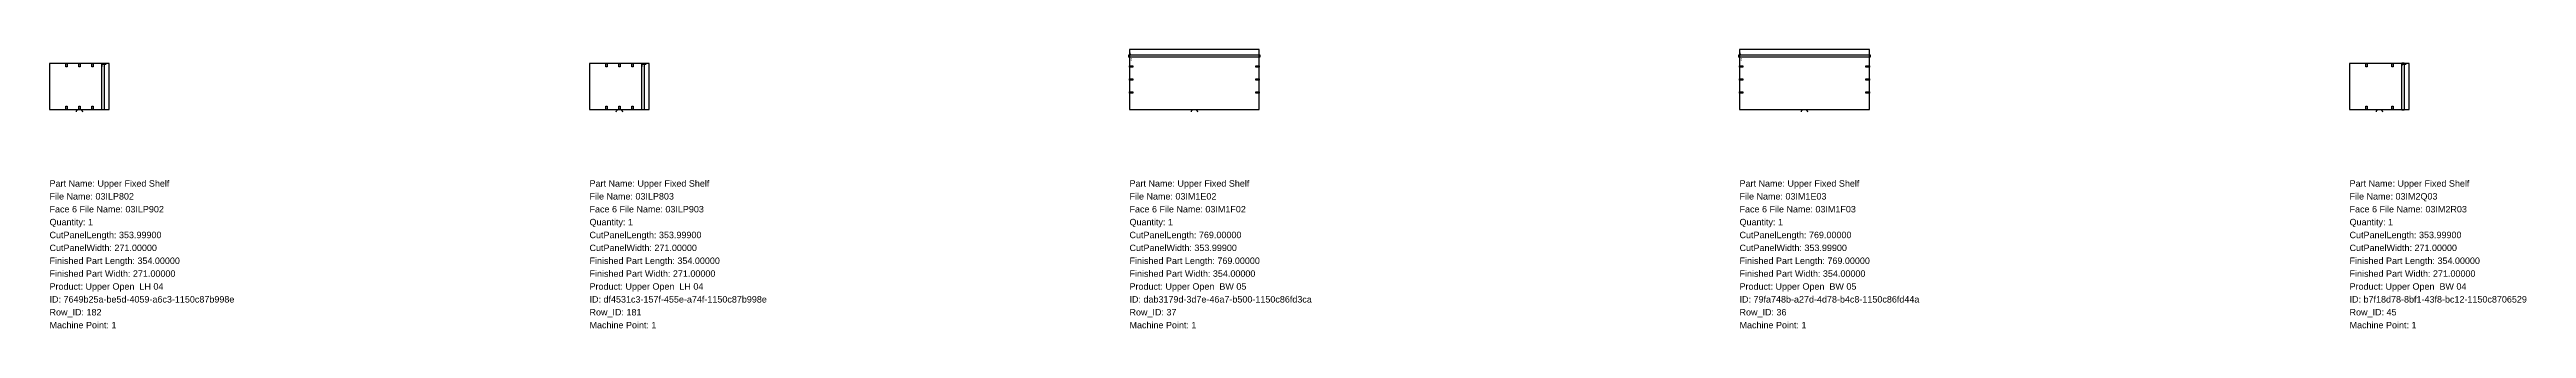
# Model space of a CAD drawing. Header units: inches. Extents: x 0 to 129167, y -1296 to 527.
# Drawn here: x 31388 to 46061, y -1296 to 354 of the extents above; entities that cross this region are included whole.
import ezdxf

# ---------------------------------------------------------------- set-up
doc = ezdxf.new("R2010")
doc.units = ezdxf.units.IN
doc.header["$MEASUREMENT"] = 0
for name, color, linetype in [('BORDER_Z23P0RT1001', 7, 'Continuous'), ('HBORE_Z8P0', 4, 'Continuous'), ('NESTTEXT', 1, 'Continuous'), ('PLINEDIRECTION', 6, 'Continuous'), ('ROUTE_Z12P0RT1003', 7, 'Continuous')]:
    doc.layers.add(name, color=color, linetype=linetype)
doc.styles.get("Standard").update_dxf_attribs({"font": 'arial.ttf'})

msp = doc.modelspace()

# ---------------------------------------------------------------- linework, layer by layer
at = {"layer": 'BORDER_Z23P0RT1001', "color": 2}
for points in [[(38151.605, -15, -0.4142135624), (38166.605, 0), (38554.28, 0), (38554.28, 353.999), (37785.28, 353.999), (37785.28, 0), (38172.955, 0, -0.4142135624), (38187.955, -15)], [(41765.405, -15, -0.4142135624), (41780.405, 0), (42168.08, 0), (42168.08, 353.999), (41399.08, 353.999), (41399.08, 0), (41786.755, 0, -0.4142135624), (41801.755, -15)], [(31546.5065, -15, -0.4142135624), (31561.5065, 0), (31741.681, 0), (31741.681, 271), (31387.682, 271), (31387.682, 0), (31567.8565, 0, -0.4142135624), (31582.8565, -15)], [(34745.3055, -15, -0.4142135624), (34760.3055, 0), (34940.48, 0), (34940.48, 271), (34586.481, 271), (34586.481, 0), (34766.6555, 0, -0.4142135624), (34781.6555, -15)], [(45171.7045, -15, -0.4142135624), (45186.7045, 0), (45366.879, 0), (45366.879, 271), (45012.88, 271), (45012.88, 0), (45193.0545, 0, -0.4142135624), (45208.0545, -15)]]:
    msp.add_lwpolyline(points, format="xyb", dxfattribs=at)
at = {"layer": 'HBORE_Z8P0', "color": 4}
for points in [[(31491.682, 271), (31491.682, 251), (31483.682, 251), (31483.682, 271), (31491.682, 271)], [(31568.682, 271), (31568.682, 251), (31560.682, 251), (31560.682, 271), (31568.682, 271)], [(31645.682, 271), (31645.682, 251), (31637.682, 251), (31637.682, 271), (31645.682, 271)], [(34690.481, 271), (34690.481, 251), (34682.481, 251), (34682.481, 271), (34690.481, 271)], [(34767.481, 271), (34767.481, 251), (34759.481, 251), (34759.481, 271), (34767.481, 271)], [(34844.481, 271), (34844.481, 251), (34836.481, 251), (34836.481, 271), (34844.481, 271)], [(37785.28, 257.999), (37805.28, 257.999), (37805.28, 249.999), (37785.28, 249.999), (37785.28, 257.999)], [(37785.28, 180.999), (37805.28, 180.999), (37805.28, 172.999), (37785.28, 172.999), (37785.28, 180.999)], [(38554.28, 249.999), (38534.28, 249.999), (38534.28, 257.999), (38554.28, 257.999), (38554.28, 249.999)], [(38554.28, 172.999), (38534.28, 172.999), (38534.28, 180.999), (38554.28, 180.999), (38554.28, 172.999)], [(41399.08, 257.999), (41419.08, 257.999), (41419.08, 249.999), (41399.08, 249.999), (41399.08, 257.999)], [(41399.08, 180.999), (41419.08, 180.999), (41419.08, 172.999), (41399.08, 172.999), (41399.08, 180.999)], [(42168.08, 249.999), (42148.08, 249.999), (42148.08, 257.999), (42168.08, 257.999), (42168.08, 249.999)], [(42168.08, 172.999), (42148.08, 172.999), (42148.08, 180.999), (42168.08, 180.999), (42168.08, 172.999)], [(45116.88, 271), (45116.88, 251), (45108.88, 251), (45108.88, 271), (45116.88, 271)], [(45270.88, 271), (45270.88, 251), (45262.88, 251), (45262.88, 271), (45270.88, 271)], [(31483.682, 0), (31483.682, 20), (31491.682, 20), (31491.682, 0), (31483.682, 0)], [(31560.682, 0), (31560.682, 20), (31568.682, 20), (31568.682, 0), (31560.682, 0)], [(31637.682, 0), (31637.682, 20), (31645.682, 20), (31645.682, 0), (31637.682, 0)], [(34682.481, 0), (34682.481, 20), (34690.481, 20), (34690.481, 0), (34682.481, 0)], [(34759.481, 0), (34759.481, 20), (34767.481, 20), (34767.481, 0), (34759.481, 0)], [(34836.481, 0), (34836.481, 20), (34844.481, 20), (34844.481, 0), (34836.481, 0)], [(37785.28, 103.999), (37805.28, 103.999), (37805.28, 95.999), (37785.28, 95.999), (37785.28, 103.999)], [(38554.28, 95.999), (38534.28, 95.999), (38534.28, 103.999), (38554.28, 103.999), (38554.28, 95.999)], [(41399.08, 103.999), (41419.08, 103.999), (41419.08, 95.999), (41399.08, 95.999), (41399.08, 103.999)], [(42168.08, 95.999), (42148.08, 95.999), (42148.08, 103.999), (42168.08, 103.999), (42168.08, 95.999)], [(45108.88, 0), (45108.88, 20), (45116.88, 20), (45116.88, 0), (45108.88, 0)], [(45262.88, 0), (45262.88, 20), (45270.88, 20), (45270.88, 0), (45262.88, 0)]]:
    msp.add_lwpolyline(points, close=True, dxfattribs=at)
at = {"layer": 'PLINEDIRECTION', "color": 6}
for points in [[(37781.28, 309.899), (37787.63, 309.899), (37787.63, 335.299), (37784.455, 322.599), (37790.805, 322.599), (37787.63, 335.299), (37786.0425, 322.599), (37789.2175, 322.599), (37787.63, 335.299)], [(41395.08, 309.899), (41401.43, 309.899), (41401.43, 335.299), (41398.255, 322.599), (41404.605, 322.599), (41401.43, 335.299), (41399.8425, 322.599), (41403.0175, 322.599), (41401.43, 335.299)], [(31697.582, 274), (31697.582, 267.65), (31722.982, 267.65), (31710.282, 270.825), (31710.282, 264.475), (31722.982, 267.65), (31710.282, 269.2375), (31710.282, 266.0625), (31722.982, 267.65)], [(34896.381, 274), (34896.381, 267.65), (34921.781, 267.65), (34909.081, 270.825), (34909.081, 264.475), (34921.781, 267.65), (34909.081, 269.2375), (34909.081, 266.0625), (34921.781, 267.65)], [(45322.78, 275), (45322.78, 268.65), (45348.18, 268.65), (45335.48, 271.825), (45335.48, 265.475), (45348.18, 268.65), (45335.48, 270.2375), (45335.48, 267.0625), (45348.18, 268.65)]]:
    msp.add_lwpolyline(points, dxfattribs=at)
at = {"layer": 'ROUTE_Z12P0RT1003', "color": 3}
for points in [[(37781.28, 309.899), (37781.28, 322.999), (38558.28, 322.999), (38558.28, 309.899), (37781.28, 309.899)], [(41395.08, 309.899), (41395.08, 322.999), (42172.08, 322.999), (42172.08, 309.899), (41395.08, 309.899)], [(31697.582, 274), (31710.682, 274), (31710.682, -3), (31697.582, -3), (31697.582, 274)], [(34896.381, 274), (34909.481, 274), (34909.481, -3), (34896.381, -3), (34896.381, 274)], [(45322.78, 275), (45335.88, 275), (45335.88, -4), (45322.78, -4), (45322.78, 275)]]:
    msp.add_lwpolyline(points, close=True, dxfattribs=at)

# ---------------------------------------------------------------- texts
at = {"layer": 'NESTTEXT', "color": 1}
for s, p in [('Part Name: Upper Fixed Shelf', (31387.682, -457.2)), ('Part Name: Upper Fixed Shelf', (34586.481, -457.2)), ('Part Name: Upper Fixed Shelf', (37785.28, -457.2)), ('Part Name: Upper Fixed Shelf', (41399.08, -457.2)), ('Part Name: Upper Fixed Shelf', (45012.88, -457.2)), ('File Name: 03ILP802', (31387.682, -533.4)), ('Face 6 File Name: 03ILP902', (31387.682, -609.6)), ('File Name: 03ILP803', (34586.481, -533.4)), ('Face 6 File Name: 03ILP903', (34586.481, -609.6)), ('File Name: 03IM1E02', (37785.28, -533.4)), ('Face 6 File Name: 03IM1F02', (37785.28, -609.6)), ('File Name: 03IM1E03', (41399.08, -533.4)), ('Face 6 File Name: 03IM1F03', (41399.08, -609.6)), ('File Name: 03IM2Q03', (45012.88, -533.4)), ('Face 6 File Name: 03IM2R03', (45012.88, -609.6)), ('Quantity: 1', (31387.682, -685.8)), ('CutPanelLength: 353.99900', (31387.682, -762)), ('Quantity: 1', (34586.481, -685.8)), ('CutPanelLength: 353.99900', (34586.481, -762)), ('Quantity: 1', (37785.28, -685.8)), ('CutPanelLength: 769.00000', (37785.28, -762)), ('Quantity: 1', (41399.08, -685.8)), ('CutPanelLength: 769.00000', (41399.08, -762)), ('Quantity: 1', (45012.88, -685.8)), ('CutPanelLength: 353.99900', (45012.88, -762)), ('CutPanelWidth: 271.00000', (31387.682, -838.2)), ('Finished Part Length: 354.00000', (31387.682, -914.4)), ('CutPanelWidth: 271.00000', (34586.481, -838.2)), ('Finished Part Length: 354.00000', (34586.481, -914.4)), ('CutPanelWidth: 353.99900', (37785.28, -838.2)), ('Finished Part Length: 769.00000', (37785.28, -914.4)), ('CutPanelWidth: 353.99900', (41399.08, -838.2)), ('Finished Part Length: 769.00000', (41399.08, -914.4)), ('CutPanelWidth: 271.00000', (45012.88, -838.2)), ('Finished Part Length: 354.00000', (45012.88, -914.4)), ('Finished Part Width: 271.00000', (31387.682, -990.6)), ('Product: Upper Open  LH 04', (31387.682, -1066.8)), ('Finished Part Width: 271.00000', (34586.481, -990.6)), ('Product: Upper Open  LH 04', (34586.481, -1066.8)), ('Finished Part Width: 354.00000', (37785.28, -990.6)), ('Product: Upper Open  BW 05', (37785.28, -1066.8)), ('Finished Part Width: 354.00000', (41399.08, -990.6)), ('Product: Upper Open  BW 05', (41399.08, -1066.8)), ('Finished Part Width: 271.00000', (45012.88, -990.6)), ('Product: Upper Open  BW 04', (45012.88, -1066.8)), ('ID: 7649b25a-be5d-4059-a6c3-1150c87b998e', (31387.682, -1143)), ('ID: df4531c3-157f-455e-a74f-1150c87b998e', (34586.481, -1143)), ('ID: dab3179d-3d7e-46a7-b500-1150c86fd3ca', (37785.28, -1143)), ('ID: 79fa748b-a27d-4d78-b4c8-1150c86fd44a', (41399.08, -1143)), ('ID: b7f18d78-8bf1-43f8-bc12-1150c8706529', (45012.88, -1143)), ('Row_ID: 182', (31387.682, -1219.2)), ('Machine Point: 1', (31387.682, -1295.4)), ('Row_ID: 181', (34586.481, -1219.2)), ('Machine Point: 1', (34586.481, -1295.4)), ('Row_ID: 37', (37785.28, -1219.2)), ('Machine Point: 1', (37785.28, -1295.4)), ('Row_ID: 36', (41399.08, -1219.2)), ('Machine Point: 1', (41399.08, -1295.4)), ('Row_ID: 45', (45012.88, -1219.2)), ('Machine Point: 1', (45012.88, -1295.4))]:
    msp.add_text(s, height=38.1, dxfattribs=at).set_placement(p)
at = {"layer": 'PLINEDIRECTION', "color": 6}
for p in [(37781.28, 290.899), (41395.08, 290.899), (31697.582, 255), (34896.381, 255), (45322.78, 256)]:
    msp.add_text('12', height=12.7, dxfattribs=at).set_placement(p)

doc.saveas('drawing.dxf')
